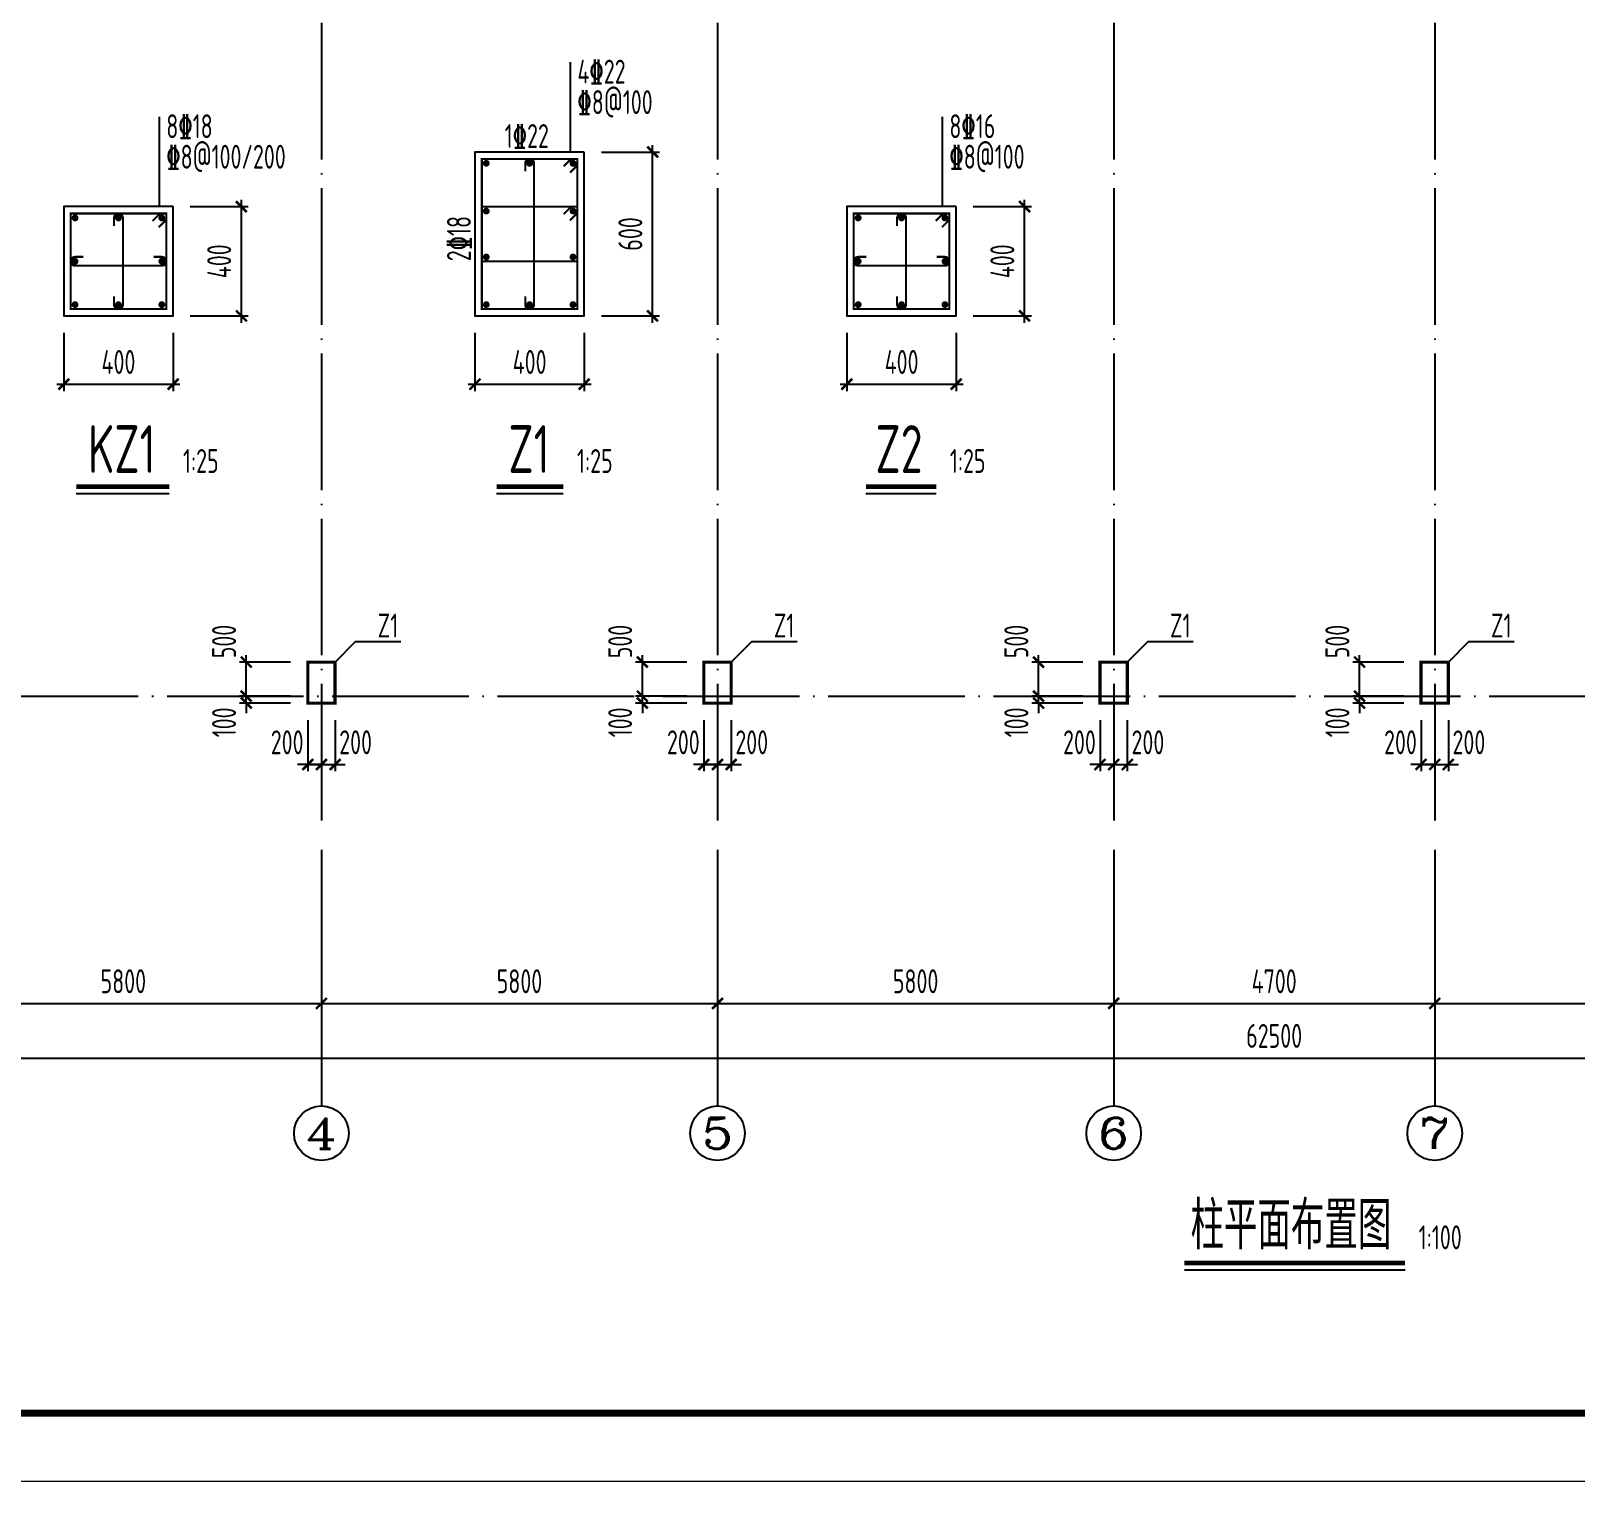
# Model space of a CAD drawing. Extents: x 287065 to 1473467, y 284802 to 344222.
# Drawn here: x 807494 to 830103, y 284802 to 306056 of the extents above; entities that cross this region are included whole.
import ezdxf
from ezdxf.enums import TextEntityAlignment as Align

# ---------------------------------------------------------------- set-up
doc = ezdxf.new("R2010")
doc.units = 0
doc.header["$LTSCALE"] = 1000
doc.linetypes.add('DOTE', pattern=[2.42, 2, -0.2, 0.02, -0.2])
doc.layers.get('0').update_dxf_attribs({"linetype": 'CONTINUOUS'})
doc.layers.get('DEFPOINTS').update_dxf_attribs({"linetype": 'CONTINUOUS'})
for name, color, linetype in [('AXIS', 8, 'DOTE'), ('AXIS_DIM', 3, 'CONTINUOUS'), ('AXIS_TEXT', 3, 'CONTINUOUS'), ('COLU', 7, 'CONTINUOUS'), ('COLU_DE', 7, 'CONTINUOUS'), ('DIM', 3, 'CONTINUOUS'), ('FRAME', 3, 'CONTINUOUS'), ('TEXT', 7, 'CONTINUOUS'), ('TK', 211, 'CONTINUOUS')]:
    doc.layers.add(name, color=color, linetype=linetype)
doc.layers.add('rein', color=1, linetype='CONTINUOUS', lineweight=18)
doc.styles.add('_TCH_AXIS', font='COMPLEX', dxfattribs={"bigfont": 'GBCBIG'})
doc.styles.add('COMPLEX', font='COMPLEX')
doc.styles.add('TSSD_Dimension', font='tssdeng.shx', dxfattribs={"width": 0.7, "bigfont": 'hztxt.shx'})
doc.styles.add('TSSD_Rein', font='tssdeng.shx', dxfattribs={"width": 0.7, "bigfont": 'hztxt.shx'})
doc.dimstyles.new('TSSD_100_100', dxfattribs={"dimtxt": 350, "dimasz": 150, "dimexe": 100, "dimexo": 250, "dimgap": 150, "dimtad": 1, "dimdec": 0, "dimzin": 0, "dimdsep": 46, "dimtxsty": 'TSSD_Dimension', "dimblk": 'ARCHTICK', "dimcen": 0, "dimdle": 100, "dimclrd": 3, "dimclre": 3, "dimclrt": 7, "dimadec": 0, "dimazin": 0, "dimtfac": 1, "dimtdec": 0, "dimtix": 1, "dimtmove": 2, "dimatfit": 3, "dimfxl": 100, "dimtolj": 1, "dimtzin": 0, "dimarcsym": 0})
doc.dimstyles.new('TSSD_25_100', dxfattribs={"dimtxt": 350, "dimasz": 150, "dimexe": 100, "dimexo": 250, "dimgap": 150, "dimtad": 1, "dimdec": 0, "dimlfac": 0.25, "dimzin": 0, "dimdsep": 46, "dimtxsty": 'TSSD_Dimension', "dimblk": 'ARCHTICK', "dimcen": 0, "dimdle": 100, "dimclrd": 40, "dimclre": 40, "dimclrt": 40, "dimadec": 0, "dimazin": 0, "dimtfac": 1, "dimtdec": 0, "dimtix": 1, "dimtmove": 2, "dimatfit": 3, "dimldrblk": '_tsdbk', "dimfxl": 100, "dimtolj": 1, "dimtzin": 0, "dimarcsym": 0})

# ---------------------------------------------------------------- blocks, each defined once
blk = doc.blocks.new('_ARCHTICK')
at = {"color": 0}
blk.add_lwpolyline([(-0.53, -0.53, 0.25, 0.25, 0), (0.53, 0.53, 0.5, 0.5, 0)], format="xyseb", dxfattribs=at)
blk = doc.blocks.new('*D150')
at = {"layer": 'AXIS_DIM', "color": 3, "lineweight": -2}
for p, q in [((805947, 294062), (805947, 291712)), ((811747, 294062), (811747, 291712)), ((805847, 291812), (811847, 291812))]:
    blk.add_line(p, q, dxfattribs=at)
at = {"layer": 'DEFPOINTS', "color": 0}
for p in [(805947, 294312), (811747, 294312), (811747, 291812)]:
    blk.add_point(p, dxfattribs=at)
at = {"layer": 'AXIS_DIM', "color": 3, "lineweight": -2, "xscale": 150, "yscale": 150, "zscale": 150, "rotation": 180}
blk.add_blockref('_ARCHTICK', (805947, 291812), dxfattribs=at)
at = {"layer": 'AXIS_DIM', "color": 3, "lineweight": -2, "xscale": 150, "yscale": 150, "zscale": 150}
blk.add_blockref('_ARCHTICK', (811747, 291812), dxfattribs=at)
at = {"layer": 'AXIS_DIM', "color": 7, "insert": (808847, 292137), "char_height": 350, "attachment_point": 5, "style": 'TSSD_Dimension'}
blk.add_mtext('\\A1;5800', dxfattribs=at)
blk = doc.blocks.new('*D151')
at = {"layer": 'AXIS_DIM', "color": 3, "lineweight": -2}
for p, q in [((811747, 294062), (811747, 291712)), ((817547, 294062), (817547, 291712)), ((811647, 291812), (817647, 291812))]:
    blk.add_line(p, q, dxfattribs=at)
at = {"layer": 'DEFPOINTS', "color": 0}
for p in [(811747, 294312), (817547, 294312), (817547, 291812)]:
    blk.add_point(p, dxfattribs=at)
at = {"layer": 'AXIS_DIM', "color": 3, "lineweight": -2, "xscale": 150, "yscale": 150, "zscale": 150, "rotation": 180}
blk.add_blockref('_ARCHTICK', (811747, 291812), dxfattribs=at)
at = {"layer": 'AXIS_DIM', "color": 3, "lineweight": -2, "xscale": 150, "yscale": 150, "zscale": 150}
blk.add_blockref('_ARCHTICK', (817547, 291812), dxfattribs=at)
at = {"layer": 'AXIS_DIM', "color": 7, "insert": (814647, 292137), "char_height": 350, "attachment_point": 5, "style": 'TSSD_Dimension'}
blk.add_mtext('\\A1;5800', dxfattribs=at)
blk = doc.blocks.new('*D152')
at = {"layer": 'AXIS_DIM', "color": 3, "lineweight": -2}
for p, q in [((817547, 294062), (817547, 291712)), ((823347, 294062), (823347, 291712)), ((817447, 291812), (823447, 291812))]:
    blk.add_line(p, q, dxfattribs=at)
at = {"layer": 'DEFPOINTS', "color": 0}
for p in [(817547, 294312), (823347, 294312), (823347, 291812)]:
    blk.add_point(p, dxfattribs=at)
at = {"layer": 'AXIS_DIM', "color": 3, "lineweight": -2, "xscale": 150, "yscale": 150, "zscale": 150, "rotation": 180}
blk.add_blockref('_ARCHTICK', (817547, 291812), dxfattribs=at)
at = {"layer": 'AXIS_DIM', "color": 3, "lineweight": -2, "xscale": 150, "yscale": 150, "zscale": 150}
blk.add_blockref('_ARCHTICK', (823347, 291812), dxfattribs=at)
at = {"layer": 'AXIS_DIM', "color": 7, "insert": (820447, 292137), "char_height": 350, "attachment_point": 5, "style": 'TSSD_Dimension'}
blk.add_mtext('\\A1;5800', dxfattribs=at)
blk = doc.blocks.new('*D153')
at = {"layer": 'AXIS_DIM', "color": 3, "lineweight": -2}
for p, q in [((823347, 294062), (823347, 291712)), ((828047, 294062), (828047, 291712)), ((823247, 291812), (828147, 291812))]:
    blk.add_line(p, q, dxfattribs=at)
at = {"layer": 'DEFPOINTS', "color": 0}
for p in [(823347, 294312), (828047, 294312), (828047, 291812)]:
    blk.add_point(p, dxfattribs=at)
at = {"layer": 'AXIS_DIM', "color": 3, "lineweight": -2, "xscale": 150, "yscale": 150, "zscale": 150, "rotation": 180}
blk.add_blockref('_ARCHTICK', (823347, 291812), dxfattribs=at)
at = {"layer": 'AXIS_DIM', "color": 3, "lineweight": -2, "xscale": 150, "yscale": 150, "zscale": 150}
blk.add_blockref('_ARCHTICK', (828047, 291812), dxfattribs=at)
at = {"layer": 'AXIS_DIM', "color": 7, "insert": (825697, 292137), "char_height": 350, "attachment_point": 5, "style": 'TSSD_Dimension'}
blk.add_mtext('\\A1;4700', dxfattribs=at)
blk = doc.blocks.new('*D154')
at = {"layer": 'AXIS_DIM', "color": 3, "lineweight": -2}
for p, q in [((828047, 294062), (828047, 291712)), ((833847, 294062), (833847, 291712)), ((827947, 291812), (833947, 291812))]:
    blk.add_line(p, q, dxfattribs=at)
at = {"layer": 'DEFPOINTS', "color": 0}
for p in [(828047, 294312), (833847, 294312), (833847, 291812)]:
    blk.add_point(p, dxfattribs=at)
at = {"layer": 'AXIS_DIM', "color": 3, "lineweight": -2, "xscale": 150, "yscale": 150, "zscale": 150, "rotation": 180}
blk.add_blockref('_ARCHTICK', (828047, 291812), dxfattribs=at)
at = {"layer": 'AXIS_DIM', "color": 3, "lineweight": -2, "xscale": 150, "yscale": 150, "zscale": 150}
blk.add_blockref('_ARCHTICK', (833847, 291812), dxfattribs=at)
at = {"layer": 'AXIS_DIM', "color": 7, "insert": (830947, 292137), "char_height": 350, "attachment_point": 5, "style": 'TSSD_Dimension'}
blk.add_mtext('\\A1;5800', dxfattribs=at)
blk = doc.blocks.new('*D160')
at = {"layer": 'AXIS_DIM', "color": 3, "lineweight": -2}
for p, q in [((794447, 294062), (794447, 290912)), ((856947, 294062), (856947, 290912)), ((794347, 291012), (857047, 291012))]:
    blk.add_line(p, q, dxfattribs=at)
at = {"layer": 'DEFPOINTS', "color": 0}
for p in [(794447, 294312), (856947, 294312), (856947, 291012)]:
    blk.add_point(p, dxfattribs=at)
at = {"layer": 'AXIS_DIM', "color": 3, "lineweight": -2, "xscale": 150, "yscale": 150, "zscale": 150, "rotation": 180}
blk.add_blockref('_ARCHTICK', (794447, 291012), dxfattribs=at)
at = {"layer": 'AXIS_DIM', "color": 3, "lineweight": -2, "xscale": 150, "yscale": 150, "zscale": 150}
blk.add_blockref('_ARCHTICK', (856947, 291012), dxfattribs=at)
at = {"layer": 'AXIS_DIM', "color": 7, "insert": (825697, 291337), "char_height": 350, "attachment_point": 5, "style": 'TSSD_Dimension'}
blk.add_mtext('\\A1;62500', dxfattribs=at)
blk = doc.blocks.new('_AXISO')
blk.add_circle((0, 0), 0.5)
at = {"layer": 'AXIS_TEXT', "style": 'COMPLEX', "width": 1.041667}
blk.add_attdef('A', text='', height=0.56, dxfattribs=at).set_placement((-0.25, -0.28), (0.25, -0.28), align=Align.FIT)
blk = doc.blocks.new('TK-A2+(891X420)')
at = {"layer": 'FRAME'}
for points in [[(626537, 392605, 20, 20, 0), (626537, 350605, 20, 20, 0), (715637, 350605, 20, 20, 0), (715637, 392605, 20, 20, 0)], [(629037, 391605, 100, 100, 0), (629037, 351605, 100, 100, 0), (714637, 351605, 100, 100, 0), (714637, 391605, 100, 100, 0)]]:
    blk.add_lwpolyline(points, format="xyseb", close=True, dxfattribs=at)
blk = doc.blocks.new('*D209')
at = {"layer": 'DEFPOINTS', "color": 0}
for p in [(811547, 296212), (811747, 296212), (811747, 295312)]:
    blk.add_point(p, dxfattribs=at)
at = {"layer": 'DIM', "color": 3, "lineweight": -2}
for p, q in [((811547, 295962), (811547, 295212)), ((811747, 295962), (811747, 295212)), ((811547, 295312), (811397, 295312)), ((811547, 295312), (811747, 295312)), ((811747, 295312), (811897, 295312))]:
    blk.add_line(p, q, dxfattribs=at)
at = {"layer": 'DIM', "color": 3, "lineweight": -2, "xscale": 150, "yscale": 150, "zscale": 150}
blk.add_blockref('_ARCHTICK', (811547, 295312), dxfattribs=at)
at = {"layer": 'DIM', "color": 3, "lineweight": -2, "xscale": 150, "yscale": 150, "zscale": 150, "rotation": 180}
blk.add_blockref('_ARCHTICK', (811747, 295312), dxfattribs=at)
at = {"layer": 'DIM', "color": 7, "insert": (811246, 295637), "char_height": 350, "attachment_point": 5, "style": 'TSSD_Dimension'}
blk.add_mtext('\\A1;200', dxfattribs=at)
blk = doc.blocks.new('*D210')
at = {"layer": 'DEFPOINTS', "color": 0}
for p in [(811747, 296212), (811947, 296212), (811947, 295312)]:
    blk.add_point(p, dxfattribs=at)
at = {"layer": 'DIM', "color": 3, "lineweight": -2}
for p, q in [((811747, 295962), (811747, 295212)), ((811947, 295962), (811947, 295212)), ((811747, 295312), (811597, 295312)), ((811747, 295312), (811947, 295312)), ((811947, 295312), (812097, 295312))]:
    blk.add_line(p, q, dxfattribs=at)
at = {"layer": 'DIM', "color": 3, "lineweight": -2, "xscale": 150, "yscale": 150, "zscale": 150}
blk.add_blockref('_ARCHTICK', (811747, 295312), dxfattribs=at)
at = {"layer": 'DIM', "color": 3, "lineweight": -2, "xscale": 150, "yscale": 150, "zscale": 150, "rotation": 180}
blk.add_blockref('_ARCHTICK', (811947, 295312), dxfattribs=at)
at = {"layer": 'DIM', "color": 7, "insert": (812248, 295637), "char_height": 350, "attachment_point": 5, "style": 'TSSD_Dimension'}
blk.add_mtext('\\A1;200', dxfattribs=at)
blk = doc.blocks.new('*D211')
at = {"layer": 'DEFPOINTS', "color": 0}
for p in [(810647, 296312), (811547, 296312), (811547, 296212)]:
    blk.add_point(p, dxfattribs=at)
at = {"layer": 'DIM', "color": 3, "lineweight": -2}
for p, q in [((810647, 296312), (810647, 296462)), ((811297, 296312), (810547, 296312)), ((811297, 296212), (810547, 296212)), ((810647, 296212), (810647, 296312)), ((810647, 296212), (810647, 296062))]:
    blk.add_line(p, q, dxfattribs=at)
at = {"layer": 'DIM', "color": 3, "lineweight": -2, "xscale": 150, "yscale": 150, "zscale": 150}
for p, rotation in [((810647, 296312), 270), ((810647, 296212), 90)]:
    blk.add_blockref('_ARCHTICK', p, dxfattribs=dict(at, rotation=rotation))
at = {"layer": 'DIM', "color": 7, "insert": (810322, 295929), "char_height": 350, "attachment_point": 5, "rotation": 90, "style": 'TSSD_Dimension'}
blk.add_mtext('\\A1;100', dxfattribs=at)
blk = doc.blocks.new('*D212')
at = {"layer": 'DEFPOINTS', "color": 0}
for p in [(810647, 296812), (811547, 296812), (811547, 296312)]:
    blk.add_point(p, dxfattribs=at)
at = {"layer": 'DIM', "color": 3, "lineweight": -2}
for p, q in [((810647, 296212), (810647, 296912)), ((811297, 296812), (810547, 296812)), ((811297, 296312), (810547, 296312))]:
    blk.add_line(p, q, dxfattribs=at)
at = {"layer": 'DIM', "color": 3, "lineweight": -2, "xscale": 150, "yscale": 150, "zscale": 150}
for p, rotation in [((810647, 296812), 90), ((810647, 296312), 270)]:
    blk.add_blockref('_ARCHTICK', p, dxfattribs=dict(at, rotation=rotation))
at = {"layer": 'DIM', "color": 7, "insert": (810322, 297113), "char_height": 350, "attachment_point": 5, "rotation": 90, "style": 'TSSD_Dimension'}
blk.add_mtext('\\A1;500', dxfattribs=at)
blk = doc.blocks.new('*D217')
at = {"layer": 'DEFPOINTS', "color": 0}
for p in [(817347, 296212), (817547, 296212), (817547, 295312)]:
    blk.add_point(p, dxfattribs=at)
at = {"layer": 'DIM', "color": 3, "lineweight": -2}
for p, q in [((817347, 295962), (817347, 295212)), ((817547, 295962), (817547, 295212)), ((817347, 295312), (817197, 295312)), ((817347, 295312), (817547, 295312)), ((817547, 295312), (817697, 295312))]:
    blk.add_line(p, q, dxfattribs=at)
at = {"layer": 'DIM', "color": 3, "lineweight": -2, "xscale": 150, "yscale": 150, "zscale": 150}
blk.add_blockref('_ARCHTICK', (817347, 295312), dxfattribs=at)
at = {"layer": 'DIM', "color": 3, "lineweight": -2, "xscale": 150, "yscale": 150, "zscale": 150, "rotation": 180}
blk.add_blockref('_ARCHTICK', (817547, 295312), dxfattribs=at)
at = {"layer": 'DIM', "color": 7, "insert": (817046, 295637), "char_height": 350, "attachment_point": 5, "style": 'TSSD_Dimension'}
blk.add_mtext('\\A1;200', dxfattribs=at)
blk = doc.blocks.new('*D218')
at = {"layer": 'DEFPOINTS', "color": 0}
for p in [(817547, 296212), (817747, 296212), (817747, 295312)]:
    blk.add_point(p, dxfattribs=at)
at = {"layer": 'DIM', "color": 3, "lineweight": -2}
for p, q in [((817547, 295962), (817547, 295212)), ((817747, 295962), (817747, 295212)), ((817547, 295312), (817397, 295312)), ((817547, 295312), (817747, 295312)), ((817747, 295312), (817897, 295312))]:
    blk.add_line(p, q, dxfattribs=at)
at = {"layer": 'DIM', "color": 3, "lineweight": -2, "xscale": 150, "yscale": 150, "zscale": 150}
blk.add_blockref('_ARCHTICK', (817547, 295312), dxfattribs=at)
at = {"layer": 'DIM', "color": 3, "lineweight": -2, "xscale": 150, "yscale": 150, "zscale": 150, "rotation": 180}
blk.add_blockref('_ARCHTICK', (817747, 295312), dxfattribs=at)
at = {"layer": 'DIM', "color": 7, "insert": (818048, 295637), "char_height": 350, "attachment_point": 5, "style": 'TSSD_Dimension'}
blk.add_mtext('\\A1;200', dxfattribs=at)
blk = doc.blocks.new('*D219')
at = {"layer": 'DEFPOINTS', "color": 0}
for p in [(816447, 296312), (817347, 296312), (817347, 296212)]:
    blk.add_point(p, dxfattribs=at)
at = {"layer": 'DIM', "color": 3, "lineweight": -2}
for p, q in [((816447, 296312), (816447, 296462)), ((817097, 296312), (816347, 296312)), ((817097, 296212), (816347, 296212)), ((816447, 296212), (816447, 296312)), ((816447, 296212), (816447, 296062))]:
    blk.add_line(p, q, dxfattribs=at)
at = {"layer": 'DIM', "color": 3, "lineweight": -2, "xscale": 150, "yscale": 150, "zscale": 150}
for p, rotation in [((816447, 296312), 270), ((816447, 296212), 90)]:
    blk.add_blockref('_ARCHTICK', p, dxfattribs=dict(at, rotation=rotation))
at = {"layer": 'DIM', "color": 7, "insert": (816122, 295929), "char_height": 350, "attachment_point": 5, "rotation": 90, "style": 'TSSD_Dimension'}
blk.add_mtext('\\A1;100', dxfattribs=at)
blk = doc.blocks.new('*D220')
at = {"layer": 'DEFPOINTS', "color": 0}
for p in [(816447, 296812), (817347, 296812), (817347, 296312)]:
    blk.add_point(p, dxfattribs=at)
at = {"layer": 'DIM', "color": 3, "lineweight": -2}
for p, q in [((816447, 296212), (816447, 296912)), ((817097, 296812), (816347, 296812)), ((817097, 296312), (816347, 296312))]:
    blk.add_line(p, q, dxfattribs=at)
at = {"layer": 'DIM', "color": 3, "lineweight": -2, "xscale": 150, "yscale": 150, "zscale": 150}
for p, rotation in [((816447, 296812), 90), ((816447, 296312), 270)]:
    blk.add_blockref('_ARCHTICK', p, dxfattribs=dict(at, rotation=rotation))
at = {"layer": 'DIM', "color": 7, "insert": (816122, 297113), "char_height": 350, "attachment_point": 5, "rotation": 90, "style": 'TSSD_Dimension'}
blk.add_mtext('\\A1;500', dxfattribs=at)
blk = doc.blocks.new('*D225')
at = {"layer": 'DEFPOINTS', "color": 0}
for p in [(823147, 296212), (823347, 296212), (823347, 295312)]:
    blk.add_point(p, dxfattribs=at)
at = {"layer": 'DIM', "color": 3, "lineweight": -2}
for p, q in [((823147, 295962), (823147, 295212)), ((823347, 295962), (823347, 295212)), ((823147, 295312), (822997, 295312)), ((823147, 295312), (823347, 295312)), ((823347, 295312), (823497, 295312))]:
    blk.add_line(p, q, dxfattribs=at)
at = {"layer": 'DIM', "color": 3, "lineweight": -2, "xscale": 150, "yscale": 150, "zscale": 150}
blk.add_blockref('_ARCHTICK', (823147, 295312), dxfattribs=at)
at = {"layer": 'DIM', "color": 3, "lineweight": -2, "xscale": 150, "yscale": 150, "zscale": 150, "rotation": 180}
blk.add_blockref('_ARCHTICK', (823347, 295312), dxfattribs=at)
at = {"layer": 'DIM', "color": 7, "insert": (822846, 295637), "char_height": 350, "attachment_point": 5, "style": 'TSSD_Dimension'}
blk.add_mtext('\\A1;200', dxfattribs=at)
blk = doc.blocks.new('*D226')
at = {"layer": 'DEFPOINTS', "color": 0}
for p in [(823347, 296212), (823547, 296212), (823547, 295312)]:
    blk.add_point(p, dxfattribs=at)
at = {"layer": 'DIM', "color": 3, "lineweight": -2}
for p, q in [((823347, 295962), (823347, 295212)), ((823547, 295962), (823547, 295212)), ((823347, 295312), (823197, 295312)), ((823347, 295312), (823547, 295312)), ((823547, 295312), (823697, 295312))]:
    blk.add_line(p, q, dxfattribs=at)
at = {"layer": 'DIM', "color": 3, "lineweight": -2, "xscale": 150, "yscale": 150, "zscale": 150}
blk.add_blockref('_ARCHTICK', (823347, 295312), dxfattribs=at)
at = {"layer": 'DIM', "color": 3, "lineweight": -2, "xscale": 150, "yscale": 150, "zscale": 150, "rotation": 180}
blk.add_blockref('_ARCHTICK', (823547, 295312), dxfattribs=at)
at = {"layer": 'DIM', "color": 7, "insert": (823848, 295637), "char_height": 350, "attachment_point": 5, "style": 'TSSD_Dimension'}
blk.add_mtext('\\A1;200', dxfattribs=at)
blk = doc.blocks.new('*D227')
at = {"layer": 'DEFPOINTS', "color": 0}
for p in [(822247, 296312), (823147, 296312), (823147, 296212)]:
    blk.add_point(p, dxfattribs=at)
at = {"layer": 'DIM', "color": 3, "lineweight": -2}
for p, q in [((822247, 296312), (822247, 296462)), ((822897, 296312), (822147, 296312)), ((822897, 296212), (822147, 296212)), ((822247, 296212), (822247, 296312)), ((822247, 296212), (822247, 296062))]:
    blk.add_line(p, q, dxfattribs=at)
at = {"layer": 'DIM', "color": 3, "lineweight": -2, "xscale": 150, "yscale": 150, "zscale": 150}
for p, rotation in [((822247, 296312), 270), ((822247, 296212), 90)]:
    blk.add_blockref('_ARCHTICK', p, dxfattribs=dict(at, rotation=rotation))
at = {"layer": 'DIM', "color": 7, "insert": (821922, 295929), "char_height": 350, "attachment_point": 5, "rotation": 90, "style": 'TSSD_Dimension'}
blk.add_mtext('\\A1;100', dxfattribs=at)
blk = doc.blocks.new('*D228')
at = {"layer": 'DEFPOINTS', "color": 0}
for p in [(822247, 296812), (823147, 296812), (823147, 296312)]:
    blk.add_point(p, dxfattribs=at)
at = {"layer": 'DIM', "color": 3, "lineweight": -2}
for p, q in [((822247, 296212), (822247, 296912)), ((822897, 296812), (822147, 296812)), ((822897, 296312), (822147, 296312))]:
    blk.add_line(p, q, dxfattribs=at)
at = {"layer": 'DIM', "color": 3, "lineweight": -2, "xscale": 150, "yscale": 150, "zscale": 150}
for p, rotation in [((822247, 296812), 90), ((822247, 296312), 270)]:
    blk.add_blockref('_ARCHTICK', p, dxfattribs=dict(at, rotation=rotation))
at = {"layer": 'DIM', "color": 7, "insert": (821922, 297113), "char_height": 350, "attachment_point": 5, "rotation": 90, "style": 'TSSD_Dimension'}
blk.add_mtext('\\A1;500', dxfattribs=at)
blk = doc.blocks.new('*D233')
at = {"layer": 'DEFPOINTS', "color": 0}
for p in [(827847, 296212), (828047, 296212), (828047, 295312)]:
    blk.add_point(p, dxfattribs=at)
at = {"layer": 'DIM', "color": 3, "lineweight": -2}
for p, q in [((827847, 295962), (827847, 295212)), ((828047, 295962), (828047, 295212)), ((827847, 295312), (827697, 295312)), ((827847, 295312), (828047, 295312)), ((828047, 295312), (828197, 295312))]:
    blk.add_line(p, q, dxfattribs=at)
at = {"layer": 'DIM', "color": 3, "lineweight": -2, "xscale": 150, "yscale": 150, "zscale": 150}
blk.add_blockref('_ARCHTICK', (827847, 295312), dxfattribs=at)
at = {"layer": 'DIM', "color": 3, "lineweight": -2, "xscale": 150, "yscale": 150, "zscale": 150, "rotation": 180}
blk.add_blockref('_ARCHTICK', (828047, 295312), dxfattribs=at)
at = {"layer": 'DIM', "color": 7, "insert": (827546, 295637), "char_height": 350, "attachment_point": 5, "style": 'TSSD_Dimension'}
blk.add_mtext('\\A1;200', dxfattribs=at)
blk = doc.blocks.new('*D234')
at = {"layer": 'DEFPOINTS', "color": 0}
for p in [(828047, 296212), (828247, 296212), (828247, 295312)]:
    blk.add_point(p, dxfattribs=at)
at = {"layer": 'DIM', "color": 3, "lineweight": -2}
for p, q in [((828047, 295962), (828047, 295212)), ((828247, 295962), (828247, 295212)), ((828047, 295312), (827897, 295312)), ((828047, 295312), (828247, 295312)), ((828247, 295312), (828397, 295312))]:
    blk.add_line(p, q, dxfattribs=at)
at = {"layer": 'DIM', "color": 3, "lineweight": -2, "xscale": 150, "yscale": 150, "zscale": 150}
blk.add_blockref('_ARCHTICK', (828047, 295312), dxfattribs=at)
at = {"layer": 'DIM', "color": 3, "lineweight": -2, "xscale": 150, "yscale": 150, "zscale": 150, "rotation": 180}
blk.add_blockref('_ARCHTICK', (828247, 295312), dxfattribs=at)
at = {"layer": 'DIM', "color": 7, "insert": (828548, 295637), "char_height": 350, "attachment_point": 5, "style": 'TSSD_Dimension'}
blk.add_mtext('\\A1;200', dxfattribs=at)
blk = doc.blocks.new('*D235')
at = {"layer": 'DEFPOINTS', "color": 0}
for p in [(826947, 296312), (827847, 296312), (827847, 296212)]:
    blk.add_point(p, dxfattribs=at)
at = {"layer": 'DIM', "color": 3, "lineweight": -2}
for p, q in [((826947, 296312), (826947, 296462)), ((827597, 296312), (826847, 296312)), ((827597, 296212), (826847, 296212)), ((826947, 296212), (826947, 296312)), ((826947, 296212), (826947, 296062))]:
    blk.add_line(p, q, dxfattribs=at)
at = {"layer": 'DIM', "color": 3, "lineweight": -2, "xscale": 150, "yscale": 150, "zscale": 150}
for p, rotation in [((826947, 296312), 270), ((826947, 296212), 90)]:
    blk.add_blockref('_ARCHTICK', p, dxfattribs=dict(at, rotation=rotation))
at = {"layer": 'DIM', "color": 7, "insert": (826622, 295929), "char_height": 350, "attachment_point": 5, "rotation": 90, "style": 'TSSD_Dimension'}
blk.add_mtext('\\A1;100', dxfattribs=at)
blk = doc.blocks.new('*D236')
at = {"layer": 'DEFPOINTS', "color": 0}
for p in [(826947, 296812), (827847, 296812), (827847, 296312)]:
    blk.add_point(p, dxfattribs=at)
at = {"layer": 'DIM', "color": 3, "lineweight": -2}
for p, q in [((826947, 296212), (826947, 296912)), ((827597, 296812), (826847, 296812)), ((827597, 296312), (826847, 296312))]:
    blk.add_line(p, q, dxfattribs=at)
at = {"layer": 'DIM', "color": 3, "lineweight": -2, "xscale": 150, "yscale": 150, "zscale": 150}
for p, rotation in [((826947, 296812), 90), ((826947, 296312), 270)]:
    blk.add_blockref('_ARCHTICK', p, dxfattribs=dict(at, rotation=rotation))
at = {"layer": 'DIM', "color": 7, "insert": (826622, 297113), "char_height": 350, "attachment_point": 5, "rotation": 90, "style": 'TSSD_Dimension'}
blk.add_mtext('\\A1;500', dxfattribs=at)
blk = doc.blocks.new('*D301')
at = {"layer": 'DEFPOINTS', "color": 0}
for p in [(809576, 303482), (810576, 303482), (809576, 301882)]:
    blk.add_point(p, dxfattribs=at)
at = {"layer": 'DIM', "color": 40, "lineweight": -2}
for p, q in [((809826, 303482), (810676, 303482)), ((810576, 301782), (810576, 303582)), ((809826, 301882), (810676, 301882))]:
    blk.add_line(p, q, dxfattribs=at)
at = {"layer": 'DIM', "color": 40, "lineweight": -2, "xscale": 150, "yscale": 150, "zscale": 150}
for p, rotation in [((810576, 303482), 90), ((810576, 301882), 270)]:
    blk.add_blockref('_ARCHTICK', p, dxfattribs=dict(at, rotation=rotation))
at = {"layer": 'DIM', "color": 40, "insert": (810251, 302682), "char_height": 350, "attachment_point": 5, "rotation": 90, "style": 'TSSD_Dimension'}
blk.add_mtext('\\A1;400', dxfattribs=at)
blk = doc.blocks.new('_tsdbk')
blk = doc.blocks.new('*D302')
at = {"layer": 'DEFPOINTS', "color": 0}
for p in [(807976, 301882), (809576, 301882), (809576, 300882)]:
    blk.add_point(p, dxfattribs=at)
at = {"layer": 'DIM', "color": 40, "lineweight": -2}
for p, q in [((807976, 301632), (807976, 300782)), ((809576, 301632), (809576, 300782)), ((807876, 300882), (809676, 300882))]:
    blk.add_line(p, q, dxfattribs=at)
at = {"layer": 'DIM', "color": 40, "lineweight": -2, "xscale": 150, "yscale": 150, "zscale": 150, "rotation": 180}
blk.add_blockref('_ARCHTICK', (807976, 300882), dxfattribs=at)
at = {"layer": 'DIM', "color": 40, "lineweight": -2, "xscale": 150, "yscale": 150, "zscale": 150}
blk.add_blockref('_ARCHTICK', (809576, 300882), dxfattribs=at)
at = {"layer": 'DIM', "color": 40, "insert": (808776, 301207), "char_height": 350, "attachment_point": 5, "style": 'TSSD_Dimension'}
blk.add_mtext('\\A1;400', dxfattribs=at)
blk = doc.blocks.new('*D303')
at = {"layer": 'DEFPOINTS', "color": 0}
for p in [(815596, 304282), (816596, 304282), (815596, 301882)]:
    blk.add_point(p, dxfattribs=at)
at = {"layer": 'DIM', "color": 40, "lineweight": -2}
for p, q in [((816596, 301782), (816596, 304382)), ((815846, 304282), (816696, 304282)), ((815846, 301882), (816696, 301882))]:
    blk.add_line(p, q, dxfattribs=at)
at = {"layer": 'DIM', "color": 40, "lineweight": -2, "xscale": 150, "yscale": 150, "zscale": 150}
for p, rotation in [((816596, 304282), 90), ((816596, 301882), 270)]:
    blk.add_blockref('_ARCHTICK', p, dxfattribs=dict(at, rotation=rotation))
at = {"layer": 'DIM', "color": 40, "insert": (816271, 303082), "char_height": 350, "attachment_point": 5, "rotation": 90, "style": 'TSSD_Dimension'}
blk.add_mtext('\\A1;600', dxfattribs=at)
blk = doc.blocks.new('*D304')
at = {"layer": 'DEFPOINTS', "color": 0}
for p in [(813996, 301882), (815596, 301882), (815596, 300882)]:
    blk.add_point(p, dxfattribs=at)
at = {"layer": 'DIM', "color": 40, "lineweight": -2}
for p, q in [((813996, 301632), (813996, 300782)), ((815596, 301632), (815596, 300782)), ((813896, 300882), (815696, 300882))]:
    blk.add_line(p, q, dxfattribs=at)
at = {"layer": 'DIM', "color": 40, "lineweight": -2, "xscale": 150, "yscale": 150, "zscale": 150, "rotation": 180}
blk.add_blockref('_ARCHTICK', (813996, 300882), dxfattribs=at)
at = {"layer": 'DIM', "color": 40, "lineweight": -2, "xscale": 150, "yscale": 150, "zscale": 150}
blk.add_blockref('_ARCHTICK', (815596, 300882), dxfattribs=at)
at = {"layer": 'DIM', "color": 40, "insert": (814796, 301207), "char_height": 350, "attachment_point": 5, "style": 'TSSD_Dimension'}
blk.add_mtext('\\A1;400', dxfattribs=at)
blk = doc.blocks.new('*D305')
at = {"layer": 'DEFPOINTS', "color": 0}
for p in [(821042, 303482), (822042, 303482), (821042, 301882)]:
    blk.add_point(p, dxfattribs=at)
at = {"layer": 'DIM', "color": 40, "lineweight": -2}
for p, q in [((821292, 303482), (822142, 303482)), ((822042, 301782), (822042, 303582)), ((821292, 301882), (822142, 301882))]:
    blk.add_line(p, q, dxfattribs=at)
at = {"layer": 'DIM', "color": 40, "lineweight": -2, "xscale": 150, "yscale": 150, "zscale": 150}
for p, rotation in [((822042, 303482), 90), ((822042, 301882), 270)]:
    blk.add_blockref('_ARCHTICK', p, dxfattribs=dict(at, rotation=rotation))
at = {"layer": 'DIM', "color": 40, "insert": (821717, 302682), "char_height": 350, "attachment_point": 5, "rotation": 90, "style": 'TSSD_Dimension'}
blk.add_mtext('\\A1;400', dxfattribs=at)
blk = doc.blocks.new('*D306')
at = {"layer": 'DEFPOINTS', "color": 0}
for p in [(819442, 301882), (821042, 301882), (821042, 300882)]:
    blk.add_point(p, dxfattribs=at)
at = {"layer": 'DIM', "color": 40, "lineweight": -2}
for p, q in [((819442, 301632), (819442, 300782)), ((821042, 301632), (821042, 300782)), ((819342, 300882), (821142, 300882))]:
    blk.add_line(p, q, dxfattribs=at)
at = {"layer": 'DIM', "color": 40, "lineweight": -2, "xscale": 150, "yscale": 150, "zscale": 150, "rotation": 180}
blk.add_blockref('_ARCHTICK', (819442, 300882), dxfattribs=at)
at = {"layer": 'DIM', "color": 40, "lineweight": -2, "xscale": 150, "yscale": 150, "zscale": 150}
blk.add_blockref('_ARCHTICK', (821042, 300882), dxfattribs=at)
at = {"layer": 'DIM', "color": 40, "insert": (820242, 301207), "char_height": 350, "attachment_point": 5, "style": 'TSSD_Dimension'}
blk.add_mtext('\\A1;400', dxfattribs=at)

msp = doc.modelspace()

# ---------------------------------------------------------------- linework, layer by layer
at = {"layer": 'AXIS'}
for p, q in [((811746.971, 323111.708), (811746.971, 294311.708)), ((817546.971, 323111.708), (817546.971, 294311.708)), ((823346.971, 323111.708), (823346.971, 294311.708)), ((828046.971, 323111.708), (828046.971, 294311.708)), ((792546.971, 296311.708), (858846.971, 296311.708))]:
    msp.add_line(p, q, dxfattribs=at)
at = {"layer": 'AXIS_TEXT'}
for p, q in [((811746.971, 294061.708), (811746.971, 290311.708)), ((817546.971, 294061.708), (817546.971, 290311.708)), ((823346.971, 294061.708), (823346.971, 290311.708)), ((828046.971, 294061.708), (828046.971, 290311.708))]:
    msp.add_line(p, q, dxfattribs=at)
at = {"layer": 'COLU', "ltscale": 0.01, "const_width": 45}
for points in [[(811946.971, 296211.708), (811946.971, 296811.708), (811546.971, 296811.708), (811546.971, 296211.708)], [(817746.971, 296211.708), (817746.971, 296811.708), (817346.971, 296811.708), (817346.971, 296211.708)], [(823546.971, 296211.708), (823546.971, 296811.708), (823146.971, 296811.708), (823146.971, 296211.708)], [(828246.971, 296211.708), (828246.971, 296811.708), (827846.971, 296811.708), (827846.971, 296211.708)]]:
    msp.add_lwpolyline(points, close=True, dxfattribs=at)
at = {"layer": 'COLU_DE'}
for points in [[(815596.203, 304281.806), (813996.203, 304281.806), (813996.203, 301881.806), (815596.203, 301881.806)], [(809575.966, 303481.806), (807975.966, 303481.806), (807975.966, 301881.806), (809575.966, 301881.806)], [(821041.57, 303481.806), (819441.57, 303481.806), (819441.57, 301881.806), (821041.57, 301881.806)]]:
    msp.add_lwpolyline(points, close=True, dxfattribs=at)
at = {"layer": 'rein', "const_width": 30}
for points in [[(815386.828, 303980.507), (815496.203, 304089.883), (815496.203, 304181.806), (814096.203, 304181.806), (814096.203, 301981.806), (815496.203, 301981.806), (815496.203, 304181.806), (815404.279, 304181.806), (815294.904, 304072.431)], [(815386.828, 303280.344), (815496.203, 303389.719), (815496.203, 303481.643), (814096.203, 303481.643), (814096.203, 302681.97), (815496.203, 302681.97), (815496.203, 303481.643), (815404.279, 303481.643), (815294.904, 303372.268)], [(809366.591, 303180.507), (809475.966, 303289.883), (809475.966, 303381.806), (808075.966, 303381.806), (808075.966, 301981.806), (809475.966, 301981.806), (809475.966, 303381.806), (809384.042, 303381.806), (809274.667, 303272.431)], [(820832.195, 303180.507), (820941.57, 303289.883), (820941.57, 303381.806), (819541.57, 303381.806), (819541.57, 301981.806), (820941.57, 301981.806), (820941.57, 303381.806), (820849.646, 303381.806), (820740.271, 303272.431)]]:
    msp.add_lwpolyline(points, dxfattribs=at)
at = {"layer": 'rein', "const_width": 50}
for points in [[(814136.203, 304116.806, 1), (814186.203, 304116.806, 1)], [(814771.203, 304116.806, 1), (814821.203, 304116.806, 1)], [(815406.203, 304116.806, 1), (815456.203, 304116.806, 1)], [(814136.203, 303416.969, 1), (814186.203, 303416.969, 1)], [(815406.203, 303416.969, 1), (815456.203, 303416.969, 1)], [(808115.966, 303316.806, 1), (808165.966, 303316.806, 1)], [(808750.966, 303316.806, 1), (808800.966, 303316.806, 1)], [(809385.966, 303316.806, 1), (809435.966, 303316.806, 1)], [(819581.57, 303316.806, 1), (819631.57, 303316.806, 1)], [(820216.57, 303316.806, 1), (820266.57, 303316.806, 1)], [(820851.57, 303316.806, 1), (820901.57, 303316.806, 1)], [(814136.203, 302744.243, 1), (814186.203, 302744.243, 1)], [(815406.203, 302744.243, 1), (815456.203, 302744.243, 1)], [(808115.966, 302681.806, 1), (808165.966, 302681.806, 1)], [(809385.966, 302681.806, 1), (809435.966, 302681.806, 1)], [(819581.57, 302681.806, 1), (819631.57, 302681.806, 1)], [(820851.57, 302681.806, 1), (820901.57, 302681.806, 1)], [(808115.966, 302046.806, 1), (808165.966, 302046.806, 1)], [(808750.966, 302046.806, 1), (808800.966, 302046.806, 1)], [(809385.966, 302046.806, 1), (809435.966, 302046.806, 1)], [(814136.203, 302046.806, 1), (814186.203, 302046.806, 1)], [(814771.203, 302046.806, 1), (814821.203, 302046.806, 1)], [(815406.203, 302046.806, 1), (815456.203, 302046.806, 1)], [(819581.57, 302046.806, 1), (819631.57, 302046.806, 1)], [(820216.57, 302046.806, 1), (820266.57, 302046.806, 1)], [(820851.57, 302046.806, 1), (820901.57, 302046.806, 1)]]:
    msp.add_lwpolyline(points, format="xyb", close=True, dxfattribs=at)
at = {"layer": 'rein', "const_width": 30}
for points in [[(814731.203, 302166.806), (814731.203, 302046.806, 1), (814861.203, 302046.806), (814861.203, 304116.806, 1), (814731.203, 304116.806), (814731.203, 303996.806)], [(808710.966, 302166.806), (808710.966, 302046.806, 1), (808840.966, 302046.806), (808840.966, 303316.806, 1), (808710.966, 303316.806), (808710.966, 303196.806)], [(820176.57, 302166.806), (820176.57, 302046.806, 1), (820306.57, 302046.806), (820306.57, 303316.806, 1), (820176.57, 303316.806), (820176.57, 303196.806)], [(808260.966, 302746.806), (808140.966, 302746.806, 1), (808140.966, 302616.806), (809410.966, 302616.806, 1), (809410.966, 302746.806), (809290.966, 302746.806)], [(819726.57, 302746.806), (819606.57, 302746.806, 1), (819606.57, 302616.806), (820876.57, 302616.806, 1), (820876.57, 302746.806), (820756.57, 302746.806)]]:
    msp.add_lwpolyline(points, format="xyb", dxfattribs=at)
at = {"layer": 'TEXT'}
for p, q in [((815396.203, 304281.806), (815396.203, 305598.076)), ((809375.966, 303481.806), (809375.966, 304798.076)), ((820841.57, 303481.806), (820841.57, 304798.076)), ((824383.895, 287911.708), (827612.603, 287911.708))]:
    msp.add_line(p, q, dxfattribs=at)
at = {"layer": 'TEXT', "linetype": 'ByBlock'}
for p, q in [((808157.207, 299281.806), (809520.192, 299281.806)), ((814312.42, 299281.806), (815289.392, 299281.806)), ((819719.638, 299281.806), (820748.815, 299281.806))]:
    msp.add_line(p, q, dxfattribs=at)
at = {"layer": 'TEXT', "const_width": 70}
for points in [[(809520.192, 299381.806), (808157.207, 299381.806)], [(815289.392, 299381.806), (814312.42, 299381.806)], [(820748.815, 299381.806), (819719.638, 299381.806)], [(827612.603, 288011.708), (824383.895, 288011.708)]]:
    msp.add_lwpolyline(points, dxfattribs=at)
at = {"layer": 'TEXT'}
for points in [[(811946.971, 296811.708), (812246.971, 297112.129), (812911.835, 297112.129)], [(817746.971, 296811.708), (818046.971, 297112.129), (818711.835, 297112.129)], [(823546.971, 296811.708), (823846.971, 297112.129), (824511.835, 297112.129)], [(828246.971, 296811.708), (828546.971, 297112.129), (829211.835, 297112.129)]]:
    msp.add_lwpolyline(points, dxfattribs=at)

# ---------------------------------------------------------------- block references
at = {"layer": 'AXIS_TEXT'}
ref = msp.add_blockref('_AXISO', (811746.971, 289911.708), dxfattribs=dict(at, xscale=800, yscale=800, zscale=800))
ref.add_attrib('A', '4', dxfattribs={"height": 452.548, "style": '_TCH_AXIS', "width": 1.3125}).set_placement((811520.697, 289685.434), (811973.245, 289685.434), align=Align.FIT)
ref = msp.add_blockref('_AXISO', (817546.971, 289911.708), dxfattribs=dict(at, xscale=800, yscale=800, zscale=800))
ref.add_attrib('A', '5', dxfattribs={"height": 452.548, "style": '_TCH_AXIS', "width": 1.5}).set_placement((817320.697, 289685.434), (817773.245, 289685.434), align=Align.FIT)
ref = msp.add_blockref('_AXISO', (823346.971, 289911.708), dxfattribs=dict(at, xscale=800, yscale=800, zscale=800))
ref.add_attrib('A', '6', dxfattribs={"height": 452.548, "style": '_TCH_AXIS', "width": 1.5}).set_placement((823120.697, 289685.434), (823573.245, 289685.434), align=Align.FIT)
ref = msp.add_blockref('_AXISO', (828046.971, 289911.708), dxfattribs=dict(at, xscale=800, yscale=800, zscale=800))
ref.add_attrib('A', '7', dxfattribs={"height": 452.548, "style": '_TCH_AXIS', "width": 1.5}).set_placement((827820.697, 289685.434), (828273.245, 289685.434), align=Align.FIT)
at = {"layer": 'TK'}
msp.add_blockref('TK-A2+(891X420)', (158510, -65793.134), dxfattribs=at)

# ---------------------------------------------------------------- texts
at = {"layer": 'TEXT', "style": 'TSSD_Rein', "width": 0.7}
for s, p in [('4%%13222', (815496.203, 305284.986)), ('%%1328@100', (815496.203, 304838.041)), ('8%%13218', (809475.966, 304484.986)), ('8%%13216', (820941.57, 304484.986)), ('1%%13222', (814431.819, 304341.806)), ('%%1328@100/200', (809475.966, 304038.041)), ('%%1328@100', (820941.57, 304038.041)), ('Z1', (812570.943, 297172.129)), ('Z1', (818370.943, 297172.129)), ('Z1', (824170.943, 297172.129)), ('Z1', (828870.943, 297172.129))]:
    msp.add_text(s, height=350, dxfattribs=at).set_placement(p)
msp.add_text('2%%13218', height=350, rotation=90, dxfattribs=at).set_placement((813936.203, 302682.782))
at = {"layer": 'TEXT', "linetype": 'ByBlock', "style": 'TSSD_Rein', "width": 0.7}
for s, p in [('KZ1', (809320.192, 299582.038)), ('Z1', (815089.392, 299582.038)), ('Z2', (820548.815, 299582.038)), ('柱平面布置图', (827412.603, 288211.708))]:
    msp.add_text(s, height=700, dxfattribs=at).set_placement(p, align=Align.RIGHT)
for s, p in [('1:25', (809720.192, 299581.806)), ('1:25', (815489.392, 299581.806)), ('1:25', (820948.815, 299581.806)), ('1:100', (827812.603, 288211.708))]:
    msp.add_text(s, height=350, dxfattribs=at).set_placement(p)

# ---------------------------------------------------------------- dimensions: what is measured, and where the dimension line sits
at = {"layer": 'AXIS_DIM'}
for p1, p2, distance, picture, middle in [((794446.971, 294311.708), (856946.971, 294311.708), -3300, '*D160', (825696.971, 291336.708)), ((805946.971, 294311.708), (811746.971, 294311.708), -2500, '*D150', (808846.971, 292136.708)), ((811746.971, 294311.708), (817546.971, 294311.708), -2500, '*D151', (814646.971, 292136.708)), ((817546.971, 294311.708), (823346.971, 294311.708), -2500, '*D152', (820446.971, 292136.708)), ((823346.971, 294311.708), (828046.971, 294311.708), -2500, '*D153', (825696.971, 292136.708)), ((828046.971, 294311.708), (833846.971, 294311.708), -2500, '*D154', (830946.971, 292136.708))]:
    dim = msp.add_aligned_dim(p1=p1, p2=p2, distance=distance, dimstyle='TSSD_100_100', dxfattribs=at)
    dim.commit()
    dim.dimension.update_dxf_attribs({"geometry": picture, "text_midpoint": middle})
at = {"layer": 'DIM'}
for p1, p2, picture, middle in [((815596.203, 301881.806), (815596.203, 304281.806), '*D303', (816271.203, 303081.806)), ((809575.966, 301881.806), (809575.966, 303481.806), '*D301', (810250.966, 302681.806)), ((821041.57, 301881.806), (821041.57, 303481.806), '*D305', (821716.57, 302681.806)), ((807975.966, 301881.806), (809575.966, 301881.806), '*D302', (808775.966, 301206.806)), ((813996.203, 301881.806), (815596.203, 301881.806), '*D304', (814796.203, 301206.806)), ((819441.57, 301881.806), (821041.57, 301881.806), '*D306', (820241.57, 301206.806))]:
    dim = msp.add_aligned_dim(p1=p1, p2=p2, distance=-1000, dimstyle='TSSD_25_100', dxfattribs=at)
    dim.commit()
    dim.dimension.update_dxf_attribs({"geometry": picture, "text_midpoint": middle})
for base, p1, p2, picture, middle in [((810646.971, 296811.708), (811546.971, 296311.708), (811546.971, 296811.708), '*D212', (810321.971, 297112.798)), ((816446.971, 296811.708), (817346.971, 296311.708), (817346.971, 296811.708), '*D220', (816121.971, 297112.798)), ((822246.971, 296811.708), (823146.971, 296311.708), (823146.971, 296811.708), '*D228', (821921.971, 297112.798)), ((826946.971, 296811.708), (827846.971, 296311.708), (827846.971, 296811.708), '*D236', (826621.971, 297112.798)), ((810646.971, 296311.708), (811546.971, 296211.708), (811546.971, 296311.708), '*D211', (810321.971, 295929.464)), ((816446.971, 296311.708), (817346.971, 296211.708), (817346.971, 296311.708), '*D219', (816121.971, 295929.464)), ((822246.971, 296311.708), (823146.971, 296211.708), (823146.971, 296311.708), '*D227', (821921.971, 295929.464)), ((826946.971, 296311.708), (827846.971, 296211.708), (827846.971, 296311.708), '*D235', (826621.971, 295929.464))]:
    dim = msp.add_linear_dim(base=base, p1=p1, p2=p2, angle=90, dimstyle='TSSD_100_100', dxfattribs=at)
    dim.commit()
    dim.dimension.update_dxf_attribs({"geometry": picture, "text_midpoint": middle, "dimtype": 128})
for base, p1, p2, picture, middle in [((811746.971, 295311.708), (811546.971, 296211.708), (811746.971, 296211.708), '*D209', (811245.881, 295636.708)), ((811946.971, 295311.708), (811746.971, 296211.708), (811946.971, 296211.708), '*D210', (812248.061, 295636.708)), ((817546.971, 295311.708), (817346.971, 296211.708), (817546.971, 296211.708), '*D217', (817045.881, 295636.708)), ((817746.971, 295311.708), (817546.971, 296211.708), (817746.971, 296211.708), '*D218', (818048.061, 295636.708)), ((823346.971, 295311.708), (823146.971, 296211.708), (823346.971, 296211.708), '*D225', (822845.881, 295636.708)), ((823546.971, 295311.708), (823346.971, 296211.708), (823546.971, 296211.708), '*D226', (823848.061, 295636.708)), ((828046.971, 295311.708), (827846.971, 296211.708), (828046.971, 296211.708), '*D233', (827545.881, 295636.708)), ((828246.971, 295311.708), (828046.971, 296211.708), (828246.971, 296211.708), '*D234', (828548.061, 295636.708))]:
    dim = msp.add_linear_dim(base=base, p1=p1, p2=p2, dimstyle='TSSD_100_100', dxfattribs=at)
    dim.commit()
    dim.dimension.update_dxf_attribs({"geometry": picture, "text_midpoint": middle, "dimtype": 128})

doc.saveas('drawing.dxf')
